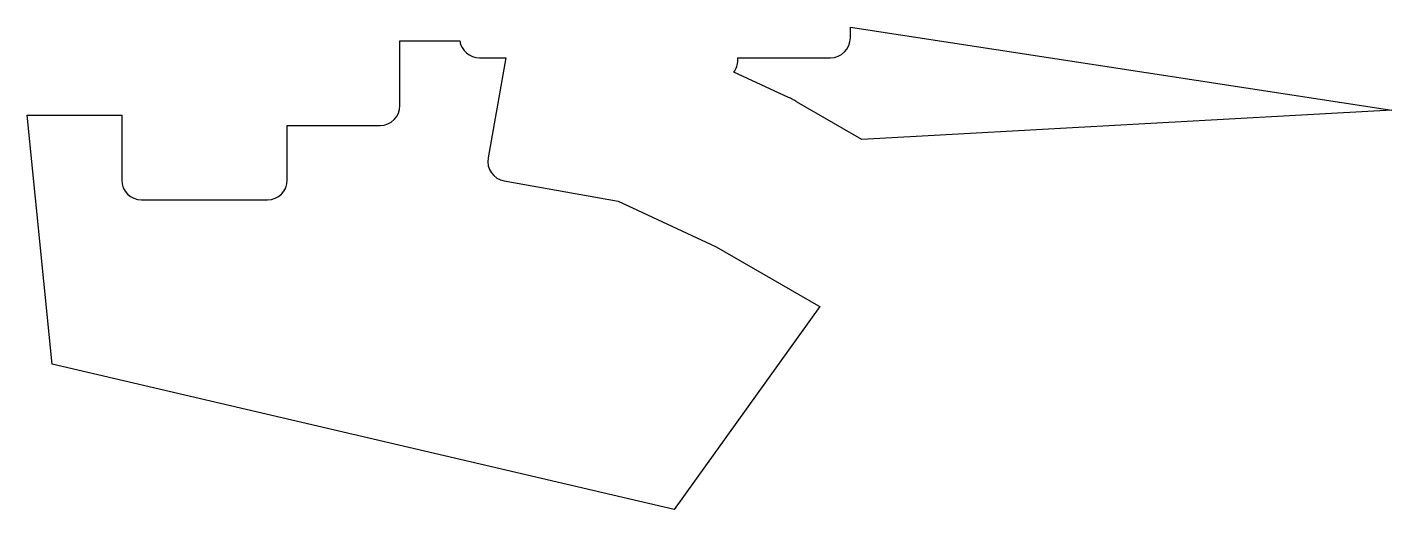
# Model space of a CAD drawing. Header units: millimetres. Extents: x 25 to 231, y -205 to -132.
import ezdxf

# ---------------------------------------------------------------- set-up
doc = ezdxf.new("R2010")
doc.units = ezdxf.units.MM

msp = doc.modelspace()

# ---------------------------------------------------------------- linework, layer by layer
for p, q in [((149.5, -132.24), (231.22, -144.73)), ((149.5, -133.83), (149.5, -132.24)), ((81.5, -144.03), (81.5, -134.28)), ((81.5, -134.28), (90.53, -134.28)), ((93.5, -136.83), (97.48, -136.83)), ((97.48, -136.83), (94.82, -151.92)), ((132.5, -137.23), (132.5, -136.83)), ((132.5, -136.83), (146.5, -136.83)), ((140.17, -142.83), (131.93, -138.99)), ((140.79, -143.12), (140.72, -143.07)), ((140.86, -143.15), (140.79, -143.12)), ((151.21, -149.13), (141.38, -143.46)), ((29, -183), (25.25, -145.49)), ((25.5, -145.5), (39.5, -145.5)), ((39.5, -145.5), (39.5, -155.25)), ((231.22, -144.73), (151.21, -149.13)), ((64.5, -155.25), (64.5, -147.03)), ((64.5, -147.03), (78.5, -147.03)), ((97.25, -155.39), (114.46, -158.42)), ((42.5, -158.25), (61.5, -158.25)), ((114.46, -158.42), (129.23, -165.31)), ((129.23, -165.31), (144.67, -174.23)), ((144.89, -174.34), (122.89, -204.95)), ((122.89, -204.95), (29, -183))]:
    msp.add_line(p, q)
for centre, start, end in [((146.5, -133.83), 270, 360), ((93.5, -133.83), 188.6269, 270), ((129.5, -137.23), 324.1568, 360), ((78.5, -144.03), 270, 360), ((139.22, -145.67), 60, 71.3938), ((139.6, -145.87), 413.6061, 65), ((25.5, -142.5), 265.1996, 270), ((97.77, -152.44), 170, 260), ((42.5, -155.25), 180, 270), ((61.5, -155.25), 270, 360), ((146.17, -171.63), 240, 244.8004)]:
    msp.add_arc(centre, 3, start, end)

doc.saveas('drawing.dxf')
